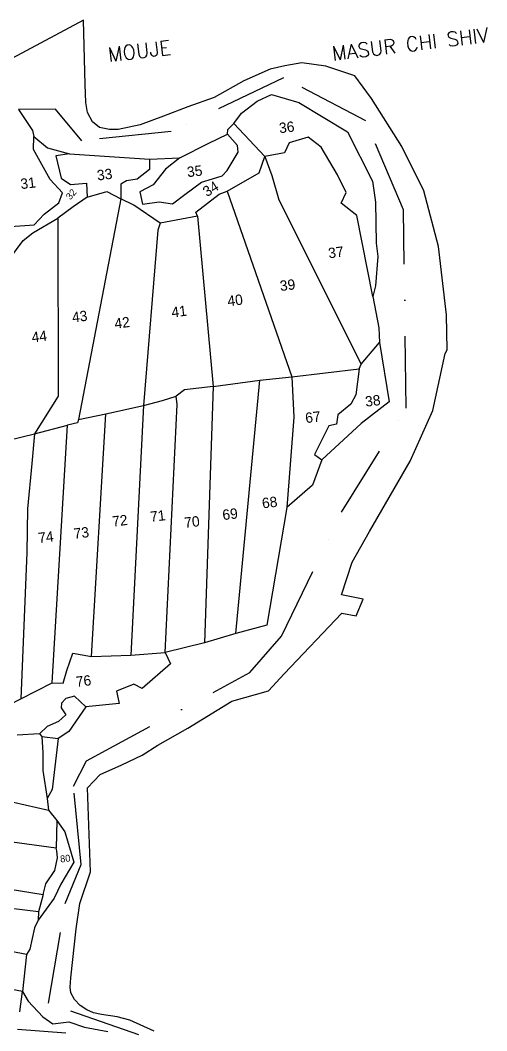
# Model space of a CAD drawing. Header units: metres. Extents: x 334876 to 338439, y 1782233 to 1785611.
# Drawn here: x 337615 to 338439, y 1783781 to 1785565 of the extents above; entities that cross this region are included whole.
import ezdxf
from ezdxf.enums import TextEntityAlignment as Align

# ---------------------------------------------------------------- set-up
doc = ezdxf.new("R2010")
doc.units = ezdxf.units.M
doc.header["$MEASUREMENT"] = 0
doc.linetypes.add('DASHDOT', pattern=[25.4, 12.7, -6.35, 0, -6.35])
for name, color, linetype in [('OFF', 1, 'Continuous'), ('POLY_PARCEL', 6, 'Continuous'), ('POLY_WATER', 4, 'Continuous'), ('TEXT_MAPOUT', 7, 'Continuous'), ('TEXT_PARCEL', 7, 'Continuous'), ('V_BOUND_STREAM_LINE', 7, 'DASHDOT')]:
    doc.layers.add(name, color=color, linetype=linetype)
doc.styles.get("Standard").update_dxf_attribs({"font": 'simplex.shx'})
doc.styles.add('TEXT_MAP', font='', dxfattribs={"height": 0.35})
doc.styles.get('TEXT_MAP').set_extended_font_data('Kruti Dev 050')

msp = doc.modelspace()

# ---------------------------------------------------------------- linework, layer by layer
at = {"layer": 'OFF'}
for p, q in [((337726.4, 1785565.5), (337573.3, 1785483.6)), ((338207.8, 1784513.4), (338220.3, 1784542.9))]:
    msp.add_line(p, q, dxfattribs=at)
at = {"layer": 'POLY_PARCEL'}
for p, q in [((337991.9, 1785383.3), (338046.7, 1785324.7)), ((337638.1, 1785337.1), (337639, 1785360)), ((337998.3, 1785344), (337980.5, 1785364.2)), ((338123.5, 1785358.8), (338089.8, 1785349.1)), ((338146.2, 1785341.1), (338123.5, 1785358.8)), ((337999.7, 1785332.5), (337998.3, 1785344)), ((338089.8, 1785349.1), (338081.3, 1785331.4)), ((338175, 1785292.7), (338146.2, 1785341.1)), ((337667.9, 1785284.1), (337638.1, 1785337.1)), ((337701.6, 1785329.3), (337677.7, 1785325.7)), ((337677.7, 1785325.7), (337686.8, 1785286.8)), ((337896.5, 1785322.2), (337871.3, 1785302.5)), ((337980.3, 1785299.9), (337999.7, 1785332.5)), ((338036.6, 1785296.1), (338046.7, 1785324.7)), ((338081.3, 1785331.4), (338046.7, 1785324.7)), ((338046.7, 1785324.7), (338059, 1785291.3)), ((337843.3, 1785320.3), (337843, 1785301.9)), ((337686.8, 1785286.8), (337703.4, 1785275.2)), ((337821.4, 1785284.8), (337802.7, 1785281.6)), ((337843, 1785301.9), (337821.4, 1785284.8)), ((337871.3, 1785302.5), (337849.6, 1785274.8)), ((337934.6, 1785279.5), (337954.2, 1785285.2)), ((337954.2, 1785285.2), (337971.2, 1785290.9)), ((337971.2, 1785290.9), (337980.3, 1785299.9)), ((337980.3, 1785263.4), (338036.6, 1785296.1)), ((338059, 1785291.3), (338071.4, 1785248.2)), ((338190.4, 1785261.2), (338175, 1785292.7)), ((337689.2, 1785260.7), (337667.9, 1785284.1)), ((337703.4, 1785275.2), (337731.6, 1785277.5)), ((337731.6, 1785277.5), (337733, 1785252.8)), ((337792.6, 1785276.2), (337792.5, 1785250.2)), ((337802.7, 1785281.6), (337792.6, 1785276.2)), ((337849.6, 1785274.8), (337826, 1785262.2)), ((337905.6, 1785257.9), (337934.6, 1785279.5)), ((337682.9, 1785242.8), (337689.2, 1785260.7)), ((337733, 1785252.8), (337708.2, 1785236.2)), ((337792.5, 1785250.2), (337717.7, 1784860.2)), ((337733, 1785252.8), (337767.7, 1785263.1)), ((337767.7, 1785263.1), (337792.5, 1785250.2)), ((337815.5, 1785239), (337792.5, 1785250.2)), ((337826, 1785262.2), (337830.9, 1785240.9)), ((337883.4, 1785241.2), (337905.6, 1785257.9)), ((337925.1, 1785226.3), (337965.9, 1785258.2)), ((337965.9, 1785258.2), (337980.3, 1785263.4)), ((337980.3, 1785263.4), (338094.1, 1784935.5)), ((338181.5, 1785242.4), (338190.4, 1785261.2)), ((337656.9, 1785223.2), (337682.9, 1785242.8)), ((337708.2, 1785236.2), (337681.2, 1785215.8)), ((337861.7, 1785207), (337815.5, 1785239)), ((337830.9, 1785240.9), (337860.2, 1785244.5)), ((337860.2, 1785244.5), (337883.4, 1785241.2)), ((338071.4, 1785248.2), (338216.6, 1784957.9)), ((338209.3, 1785220.7), (338181.5, 1785242.4)), ((337637.2, 1785189.8), (337681.2, 1785215.8)), ((337639.2, 1785203.9), (337656.9, 1785223.2)), ((337681.2, 1785215.8), (337681.8, 1784901.4)), ((337927.8, 1785219.2), (337861.7, 1785207)), ((337927.8, 1785219.2), (337925.1, 1785226.3)), ((337927.8, 1785219.2), (337955.4, 1784918.6)), ((338237.4, 1785077.3), (338209.3, 1785220.7)), ((337597.6, 1785201.2), (337639.2, 1785203.9)), ((337861.7, 1785207), (337857.6, 1785194.7)), ((337620, 1785176.6), (337637.2, 1785189.8)), ((337857.6, 1785194.7), (337832.7, 1784885.2)), ((337596.2, 1785144.6), (337620, 1785176.6)), ((338216.6, 1784957.9), (338249.4, 1784996.1)), ((338094.1, 1784935.5), (338213.3, 1784949.9)), ((338213.3, 1784949.9), (338207.4, 1784903.9)), ((338213.3, 1784949.9), (338216.6, 1784957.9)), ((337955.4, 1784918.6), (338037.7, 1784929.8)), ((337995.7, 1784482.5), (338037.7, 1784929.8)), ((338037.7, 1784929.8), (338094.1, 1784935.5)), ((338094.1, 1784935.5), (338098, 1784864.7)), ((337904.6, 1784912.9), (337890.4, 1784901.3)), ((337955.4, 1784918.6), (337904.6, 1784912.9)), ((337955.4, 1784918.6), (337940.1, 1784465.7)), ((337681.8, 1784901.4), (337639.8, 1784835.1)), ((337832.7, 1784885.2), (337866.2, 1784893.8)), ((337866.2, 1784893.8), (337890.4, 1784901.3)), ((337892.2, 1784886.8), (337890.4, 1784901.3)), ((338207.4, 1784903.9), (338198.7, 1784887.6)), ((337766.1, 1784870.2), (337832.7, 1784885.2)), ((337832.7, 1784885.2), (337810.2, 1784444.1)), ((337871, 1784449.1), (337892.2, 1784886.8)), ((338198.7, 1784887.6), (338175.9, 1784868.8)), ((337717.7, 1784860.2), (337715.7, 1784854.6)), ((337717.7, 1784860.2), (337766.1, 1784870.2)), ((337740.7, 1784441.6), (337766.1, 1784870.2)), ((338098, 1784864.7), (338085.5, 1784704.9)), ((338175.9, 1784868.8), (338173.4, 1784852.4)), ((337639.8, 1784835.1), (337698.4, 1784850.2)), ((337671, 1784395.1), (337698.4, 1784850.2)), ((337715.7, 1784854.6), (337698.4, 1784850.2)), ((338159.9, 1784849.4), (338134.2, 1784798.8)), ((338173.4, 1784852.4), (338159.9, 1784849.4)), ((337594, 1784823.7), (337639.8, 1784835.1)), ((337639.8, 1784835.1), (337635.2, 1784782.9)), ((338134.2, 1784798.8), (338147.4, 1784789)), ((337635.2, 1784782.9), (337627.7, 1784702.6)), ((337627.7, 1784702.6), (337626.3, 1784625.7)), ((337626.3, 1784625.7), (337615.8, 1784367.2)), ((337697.3, 1784417.3), (337707.8, 1784447.9)), ((337707.8, 1784447.9), (337740.7, 1784441.6)), ((337810.2, 1784444.1), (337871, 1784449.1)), ((337740.7, 1784441.6), (337810.2, 1784444.1)), ((337690.9, 1784394.7), (337697.3, 1784417.3)), ((337615.8, 1784367.2), (337671, 1784395.1)), ((337671, 1784395.1), (337690.9, 1784394.7)), ((337560.6, 1784338.8), (337615.8, 1784367.2)), ((337687.9, 1784359.2), (337687.3, 1784351.4)), ((337695.3, 1784367.9), (337687.9, 1784359.2)), ((337710.6, 1784371.6), (337695.3, 1784367.9)), ((337730.5, 1784352.9), (337710.6, 1784371.6)), ((337695.1, 1784339), (337682.6, 1784327.2)), ((337687.3, 1784351.4), (337695.1, 1784339)), ((337682.6, 1784327.2), (337662.2, 1784318.3)), ((337648.7, 1784305.5), (337609.4, 1784302.7)), ((337662.2, 1784318.3), (337648.7, 1784305.5)), ((337648.7, 1784305.5), (337653.1, 1784300.8)), ((337653.1, 1784300.8), (337681.5, 1784296.8)), ((337653.1, 1784300.8), (337654.7, 1784271.9)), ((337654.7, 1784271.9), (337654.7, 1784240.5)), ((337654.7, 1784240.5), (337662.2, 1784191.3)), ((337582.2, 1784189.5), (337664.7, 1784170.6)), ((337679.6, 1784152.4), (337678.2, 1784103.4)), ((337678.2, 1784103.4), (337465, 1784132.8)), ((337679.2, 1784098.6), (337678.2, 1784103.4)), ((337680.7, 1784086.1), (337679.2, 1784098.6)), ((337675.8, 1784064), (337680.7, 1784086.1)), ((337660.1, 1784040.1), (337675.8, 1784064)), ((337460.5, 1784052.6), (337655.1, 1784021.4)), ((337655.1, 1784021.4), (337660.1, 1784040.1)), ((337655.1, 1784021.4), (337647.1, 1783991.1)), ((337647.1, 1783991.1), (337543.8, 1784003.5)), ((337647.1, 1783991.1), (337646.3, 1783976.5)), ((337625.7, 1783915.8), (337540.7, 1783932)), ((337618.8, 1783850), (337396.1, 1783892.4)), ((337613.8, 1783814.6), (337618.8, 1783850)), ((337695.3, 1783776.7), (337610, 1783783))]:
    msp.add_line(p, q, dxfattribs=at)
at = {"layer": 'POLY_WATER'}
for p, q in [((337729.7, 1785451.8), (337726.4, 1785565.5)), ((338082.3, 1785485.1), (338056.3, 1785478.8)), ((338111.9, 1785490), (338082.3, 1785485.1)), ((338154.5, 1785484.2), (338111.9, 1785490)), ((338205.4, 1785467.3), (338154.5, 1785484.2)), ((338056.3, 1785478.8), (338009.9, 1785458.4)), ((338235.2, 1785427.4), (338205.4, 1785467.3)), ((337730.4, 1785420.1), (337729.7, 1785451.8)), ((338009.9, 1785458.4), (337957.1, 1785428.9)), ((337957.1, 1785428.9), (337910.5, 1785412.3)), ((338033.3, 1785422.8), (338058.6, 1785434.1)), ((338058.6, 1785434.1), (338106.5, 1785420.3)), ((337733.4, 1785402.6), (337730.4, 1785420.1)), ((337910.5, 1785412.3), (337867.9, 1785396.2)), ((338005.4, 1785401.1), (338033.3, 1785422.8)), ((338106.5, 1785420.3), (338192.5, 1785368.3)), ((338288.7, 1785342.3), (338235.2, 1785427.4)), ((337612, 1785408.1), (337636.7, 1785370.5)), ((337742.5, 1785385.8), (337733.4, 1785402.6)), ((337867.9, 1785396.2), (337826.6, 1785380.7)), ((337991.9, 1785383.3), (338005.4, 1785401.1)), ((337755, 1785376), (337742.5, 1785385.8)), ((337772.2, 1785372.4), (337755, 1785376)), ((337826.6, 1785380.7), (337787.9, 1785372.5)), ((337981.6, 1785372.7), (337991.9, 1785383.3)), ((337636.7, 1785370.5), (337639, 1785360)), ((337639, 1785360), (337663.2, 1785340.3)), ((337787.9, 1785372.5), (337772.2, 1785372.4)), ((337947.9, 1785348.1), (337980.5, 1785364.2)), ((337980.5, 1785364.2), (337981.6, 1785372.7)), ((338192.5, 1785368.3), (338236.8, 1785281)), ((337663.2, 1785340.3), (337701.6, 1785329.3)), ((337896.5, 1785322.2), (337947.9, 1785348.1)), ((338327.4, 1785264.3), (338288.7, 1785342.3)), ((337701.6, 1785329.3), (337843.3, 1785320.3)), ((337843.3, 1785320.3), (337896.5, 1785322.2)), ((338236.8, 1785281), (338242.1, 1785244.3)), ((338353.4, 1785165.6), (338327.4, 1785264.3)), ((338242.1, 1785244.3), (338243.5, 1785171.7)), ((338243.5, 1785171.7), (338246.3, 1785148)), ((338367.5, 1785045.4), (338353.4, 1785165.6)), ((338246.3, 1785148), (338242.1, 1785096.6)), ((338242.1, 1785096.6), (338237.4, 1785077.3)), ((338237.4, 1785077.3), (338248, 1785022.4)), ((338368.9, 1784983.2), (338367.5, 1785045.4)), ((338248, 1785022.4), (338249.4, 1784996.1)), ((338249.4, 1784996.1), (338266.5, 1784891.8)), ((338365.4, 1784976.7), (338368.9, 1784983.2)), ((338343.5, 1784876), (338365.4, 1784976.7)), ((338266.5, 1784891.8), (338216.9, 1784853.6)), ((338303.6, 1784786.8), (338343.5, 1784876)), ((338216.9, 1784853.6), (338147.4, 1784789)), ((338147.4, 1784789), (338130.6, 1784744.2)), ((338231.6, 1784662.7), (338303.6, 1784786.8)), ((338130.6, 1784744.2), (338085.5, 1784704.9)), ((338085.5, 1784704.9), (338050.4, 1784497.2)), ((338201.1, 1784608.4), (338231.6, 1784662.7)), ((338182.3, 1784550.5), (338201.1, 1784608.4)), ((338220.3, 1784542.9), (338182.3, 1784550.5)), ((338080.7, 1784411.5), (338182.7, 1784518.3)), ((338182.7, 1784518.3), (338207.8, 1784513.4)), ((337995.7, 1784482.5), (337940.1, 1784465.7)), ((338050.4, 1784497.2), (337995.7, 1784482.5)), ((337940.1, 1784465.7), (337871, 1784449.1)), ((337871, 1784449.1), (337880, 1784428.8)), ((337880, 1784428.8), (337830, 1784385.4)), ((338052.9, 1784381.5), (338080.7, 1784411.5)), ((337815.1, 1784393.2), (337784.8, 1784380.8)), ((337830, 1784385.4), (337815.1, 1784393.2)), ((337784.8, 1784380.8), (337789.2, 1784358.7)), ((337988.4, 1784362.8), (338052.9, 1784381.5)), ((337789.2, 1784358.7), (337730.5, 1784352.9)), ((337910.6, 1784315.2), (337988.4, 1784362.8)), ((337730.5, 1784352.9), (337700.9, 1784309.6)), ((337700.9, 1784309.6), (337681.5, 1784296.8)), ((337857.9, 1784285.3), (337910.6, 1784315.2)), ((337681.5, 1784296.8), (337671.2, 1784207.2)), ((337830, 1784267.5), (337857.9, 1784285.3)), ((337755.8, 1784233.4), (337794, 1784250.5)), ((337794, 1784250.5), (337830, 1784267.5)), ((337733.4, 1784209.7), (337755.8, 1784233.4)), ((337671.2, 1784207.2), (337662.2, 1784191.3)), ((337738.7, 1784061.4), (337733.4, 1784209.7)), ((337662.2, 1784191.3), (337664.7, 1784170.6)), ((337664.7, 1784170.6), (337679.6, 1784152.4)), ((337679.6, 1784152.4), (337693.4, 1784132.4)), ((337693.4, 1784132.4), (337709.5, 1784078.6)), ((337709.5, 1784078.6), (337686.2, 1784039.7)), ((337720.1, 1784005.5), (337738.7, 1784061.4)), ((337686.2, 1784039.7), (337674.7, 1784015.2)), ((337674.7, 1784015.2), (337646.3, 1783976.5)), ((337713.7, 1783960.9), (337720.1, 1784005.5)), ((337646.3, 1783976.5), (337639.7, 1783962.6)), ((337639.7, 1783962.6), (337631.9, 1783925.3)), ((337704.2, 1783874.3), (337713.7, 1783960.9)), ((337625.7, 1783915.8), (337618.8, 1783850)), ((337631.9, 1783925.3), (337625.7, 1783915.8)), ((337703.1, 1783858.2), (337704.2, 1783874.3)), ((337704.3, 1783847.8), (337703.1, 1783858.2)), ((337618.8, 1783850), (337629.1, 1783833)), ((337710.5, 1783836.4), (337704.3, 1783847.8)), ((337629.1, 1783833), (337654.7, 1783805.6)), ((337720.5, 1783825.8), (337710.5, 1783836.4)), ((337732.4, 1783817.7), (337720.5, 1783825.8)), ((337654.7, 1783805.6), (337672.3, 1783793.4)), ((337743.9, 1783812.5), (337732.4, 1783817.7)), ((337758.3, 1783809.5), (337743.9, 1783812.5)), ((337785.8, 1783805.8), (337758.3, 1783809.5)), ((337808.3, 1783799.8), (337785.8, 1783805.8)), ((337672.3, 1783793.4), (337700.7, 1783796.8)), ((337700.7, 1783796.8), (337728, 1783787.5)), ((337728, 1783787.5), (337769.2, 1783779.4)), ((337851.5, 1783780.5), (337808.3, 1783799.8))]:
    msp.add_line(p, q, dxfattribs=at)
at = {"layer": 'V_BOUND_STREAM_LINE', "ltscale": 10}
for p, q in [((338079.7, 1785463.9), (337881.3, 1785369)), ((338225.3, 1785387.9), (338079.7, 1785463.9)), ((337676.8, 1785408.6), (337612, 1785408.1)), ((337723.4, 1785352.7), (337676.8, 1785408.6)), ((338291.7, 1785230.4), (338225.3, 1785387.9)), ((337881.3, 1785369), (337723.4, 1785352.7)), ((338296.2, 1784880.5), (338291.7, 1785230.4)), ((338182.2, 1784696.5), (338296.2, 1784880.5)), ((338076, 1784477.7), (338182.2, 1784696.5)), ((338020.4, 1784413.3), (338076, 1784477.7)), ((337731.8, 1784257.8), (338020.4, 1784413.3)), ((337708.6, 1784212.7), (337731.8, 1784257.8)), ((337722.5, 1784074.4), (337708.6, 1784212.7)), ((337694, 1784005.7), (337722.5, 1784074.4)), ((337665, 1783829.4), (337694, 1784005.7)), ((337824.2, 1783774), (337665, 1783829.4))]:
    msp.add_line(p, q, dxfattribs=at)

# ---------------------------------------------------------------- texts
at = {"layer": 'TEXT_MAPOUT'}
for s, height, p in [('MASUR CHI SHIV', 25.361, (338166.5, 1785493.9)), ('MOUJE', 25.36, (337770.9, 1785491.8))]:
    msp.add_text(s, height=height, rotation=6.9124, dxfattribs=at).set_placement(p)
at = {"layer": 'TEXT_PARCEL', "style": 'TEXT_MAP'}
for s, height, rotation, p in [('36', 18.26, 6.9124, (338085.3, 1785376.5)), ('33', 18.26, 6.9124, (337763.8, 1785293.1)), ('35', 18.26, 6.9124, (337922.8, 1785298.9)), ('31', 18.26, 6.9124, (337628.7, 1785277.8)), ('32', 12.17, 49.5945, (337704.6, 1785258.1)), ('34', 18.26, 32.169, (337951, 1785267.8)), ('37', 18.26, 6.9124, (338172.2, 1785155.6)), ('39', 18.26, 6.9124, (338086.8, 1785097.8)), ('40', 18.26, 6.9124, (337994.2, 1785071)), ('43', 18.26, 6.9124, (337719.8, 1785042.4)), ('41', 18.26, 6.9124, (337895.3, 1785051.2)), ('42', 18.26, 6.9124, (337794.7, 1785031.4)), ('44', 18.26, 6.9124, (337648.4, 1785007)), ('38', 18.26, 6.9124, (338237.4, 1784893.5)), ('67', 18.26, 6.9124, (338131.6, 1784864.6)), ('68', 18.26, 6.9124, (338055.2, 1784714)), ('71', 18.26, 6.9124, (337857.7, 1784690.1)), ('69', 18.26, 6.9124, (337985.3, 1784693.3)), ('72', 18.26, 6.9124, (337790.7, 1784681.9)), ('70', 18.26, 6.9124, (337918, 1784679.6)), ('74', 18.26, 6.9124, (337660.1, 1784652.7)), ('73', 18.26, 6.9124, (337722.7, 1784660.3)), ('76', 18.26, 6.9124, (337726.5, 1784398.7)), ('80', 12.17, 6.9124, (337694.3, 1784085.1))]:
    msp.add_text(s, height=height, rotation=rotation, dxfattribs=at).set_placement(p, align=Align.MIDDLE)

doc.saveas('drawing.dxf')
